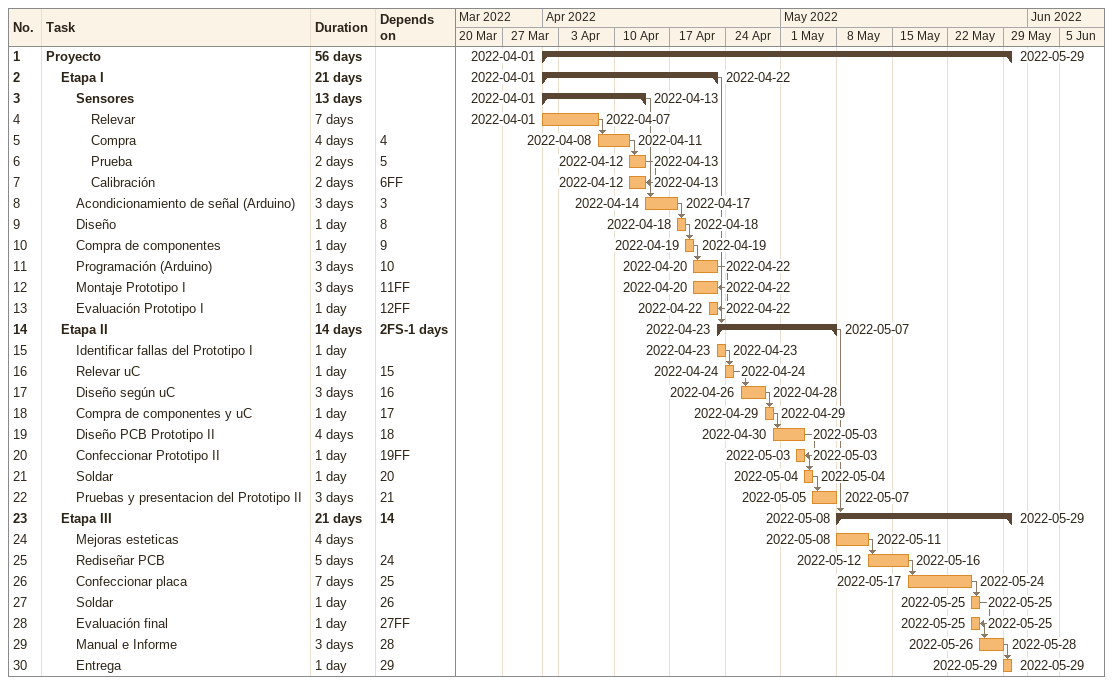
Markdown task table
| ID | Level | Task | Duration | Start | Finish | Predecessors |
|---|---|---|---|---|---|---|
| 1 | 1 | **Proyecto** | 56d | 2022-04-01 | 2022-05-29 |  |
| 2 | 2 | **Etapa I** | 21d | 2022-04-01 | 2022-04-22 |  |
| 3 | 3 | **Sensores** | 13d | 2022-04-01 | 2022-04-13 |  |
| 4 | 4 | Relevar | 7d | 2022-04-01 | 2022-04-07 |  |
| 5 | 4 | Compra | 4d | 2022-04-08 | 2022-04-11 | 4 |
| 6 | 4 | Prueba | 2d | 2022-04-12 | 2022-04-13 | 5 |
| 7 | 4 | Calibración | 2d | 2022-04-12 | 2022-04-13 | 6FF |
| 8 | 3 | Acondicionamiento de señal (Arduino) | 3d | 2022-04-14 | 2022-04-17 | 3 |
| 9 | 3 | Diseño | 1d | 2022-04-18 | 2022-04-18 | 8 |
| 10 | 3 | Compra de componentes | 1d | 2022-04-19 | 2022-04-19 | 9 |
| 11 | 3 | Programación (Arduino) | 3d | 2022-04-20 | 2022-04-22 | 10 |
| 12 | 3 | Montaje Prototipo I | 3d | 2022-04-20 | 2022-04-22 | 11FF |
| 13 | 3 | Evaluación Prototipo I | 1d | 2022-04-22 | 2022-04-22 | 12FF |
| 14 | 2 | **Etapa II** | 14d | 2022-04-23 | 2022-05-07 | 2FS-1d |
| 15 | 3 | Identificar fallas del Prototipo I | 1d | 2022-04-23 | 2022-04-23 |  |
| 16 | 3 | Relevar uC | 1d | 2022-04-24 | 2022-04-24 | 15 |
| 17 | 3 | Diseño según uC | 3d | 2022-04-26 | 2022-04-28 | 16 |
| 18 | 3 | Compra de componentes y uC | 1d | 2022-04-29 | 2022-04-29 | 17 |
| 19 | 3 | Diseño PCB Prototipo II | 4d | 2022-04-30 | 2022-05-03 | 18 |
| 20 | 3 | Confeccionar Prototipo II | 1d | 2022-05-03 | 2022-05-03 | 19FF |
| 21 | 3 | Soldar | 1d | 2022-05-04 | 2022-05-04 | 20 |
| 22 | 3 | Pruebas y presentacion del Prototipo II | 3d | 2022-05-05 | 2022-05-07 | 21 |
| 23 | 2 | **Etapa III** | 21d | 2022-05-08 | 2022-05-29 | 14 |
| 24 | 3 | Mejoras esteticas | 4d | 2022-05-08 | 2022-05-11 |  |
| 25 | 3 | Rediseñar PCB | 5d | 2022-05-12 | 2022-05-16 | 24 |
| 26 | 3 | Confeccionar placa | 7d | 2022-05-17 | 2022-05-24 | 25 |
| 27 | 3 | Soldar | 1d | 2022-05-25 | 2022-05-25 | 26 |
| 28 | 3 | Evaluación final | 1d | 2022-05-25 | 2022-05-25 | 27FF |
| 29 | 3 | Manual e Informe | 3d | 2022-05-26 | 2022-05-28 | 28 |
| 30 | 3 | Entrega | 1d | 2022-05-29 | 2022-05-29 | 29 |
